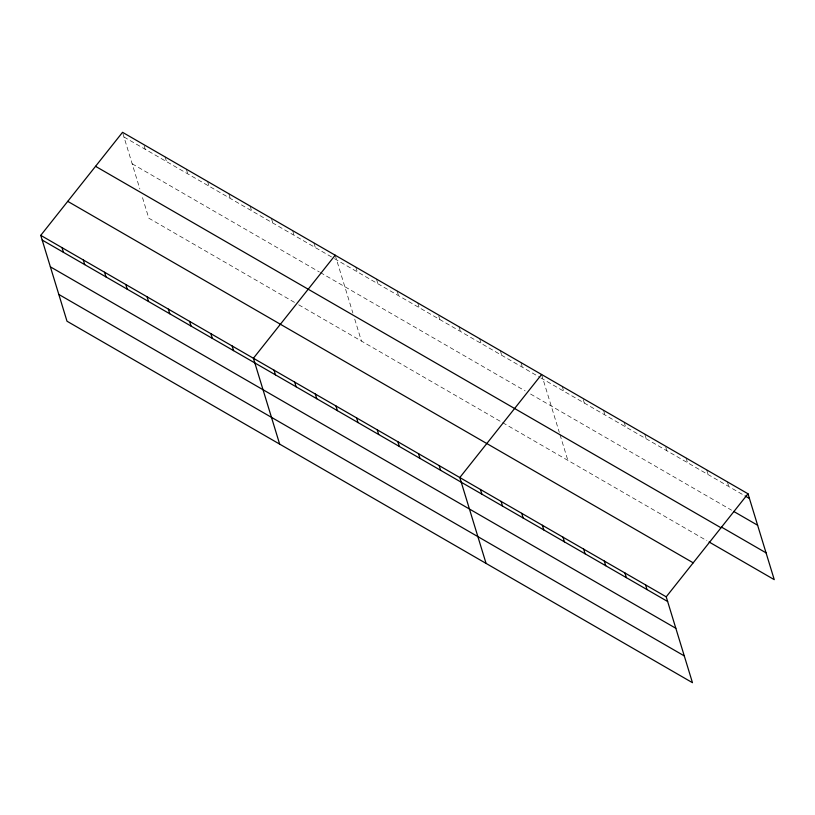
<?xml version="1.0" encoding="UTF-8"?>
<svg xmlns="http://www.w3.org/2000/svg" width="815" height="815" viewBox="0 0 815 815"><rect width="100%" height="100%" fill="white"/><g stroke="black" fill="none" stroke-linecap="round" stroke-linejoin="round"><path stroke-width="0.61" stroke-dasharray="4.08 3.06" d="M123.972 137.001L333.437 258.049M334.496 258.671L539.775 377.294M540.854 377.926L744.003 495.326M132.162 163.795L319.297 271.935M320.366 272.556L525.145 390.905M530.575 394.042L731.554 510.18M294.46 302.365L148.788 218.175L141.718 195.04M298.708 304.82L501.582 422.058M502.672 422.69L706.9 540.712M727.357 481.848L728.793 486.535M706.717 469.919L708.154 474.605M686.077 457.989L687.514 462.676M665.794 447.231L666.874 450.746M644.797 434.13L646.234 438.816M624.158 422.201L625.594 426.897M603.518 410.271L604.954 414.967M583.234 399.523L584.314 403.038M562.238 386.422L563.674 391.108M541.598 374.493L559.294 432.368M560.027 434.782L567.851 460.353M520.958 362.563L522.384 367.249M500.318 350.633L501.745 355.32M479.678 338.704L481.105 343.39M459.039 326.774L460.465 331.471M438.755 316.026L439.825 319.541M417.759 302.925L419.185 307.612M397.119 290.996L398.545 295.682M376.479 279.066L377.905 283.752M355.829 267.137L357.265 271.823M335.189 255.207L352.885 313.082M354.749 319.154L361.442 341.078M313.928 242.921L315.364 247.607M292.666 230.635L294.093 235.321M271.395 218.339L272.831 223.025M250.134 206.052L251.56 210.739M228.862 193.756L230.299 198.453M207.601 181.47L209.037 186.156M186.329 169.184L187.766 173.87M165.068 156.888L166.505 161.584M144.163 145.773L145.233 149.288M122.892 133.487L139.864 188.988"/><path stroke-width="1.22" d="M40.75 235.362L666.212 596.825L692.465 682.685L67.003 321.222L40.75 235.362L122.535 132.315L747.997 493.778L774.25 579.638L709.07 541.975M335.189 255.207L253.404 358.254L279.657 444.124M541.598 374.493L459.813 477.539L486.066 563.409M666.212 596.825L747.997 493.778M745.083 495.948L749.433 498.464M733.724 511.443L757.624 525.247M721.519 527.111L766.059 552.855M95.549 166.321L721.01 527.784M67.737 201.356L693.198 562.819M42.186 240.048L667.648 601.511M50.377 266.841L675.839 628.294M58.812 294.439L684.274 655.902M645.572 584.895L647.008 589.581M624.932 572.965L626.368 577.652M604.292 561.036L605.728 565.722M583.652 549.106L585.089 553.793M563.012 537.177L564.449 541.873M542.372 525.247L543.799 529.944M521.732 513.328L523.159 518.014M501.093 501.398L502.519 506.084M480.453 489.469L481.879 494.155M439.173 465.61L440.599 470.296M418.533 453.68L419.959 458.376M397.893 441.75L399.319 446.447M377.253 429.831L378.68 434.517M356.603 417.901L358.04 422.588M335.963 405.972L337.4 410.658M315.323 394.042L316.76 398.729M294.684 382.113L296.12 386.799M274.044 370.183L275.48 374.869M232.143 345.968L233.579 350.654M210.871 333.681L212.308 338.368M189.61 321.385L191.046 326.082M168.348 309.099L169.775 313.785M147.077 296.813L148.513 301.499M125.816 284.517L127.242 289.213M104.544 272.23L105.981 276.917M83.283 259.944L84.719 264.63M62.011 247.648L63.448 252.334"/></g></svg>
